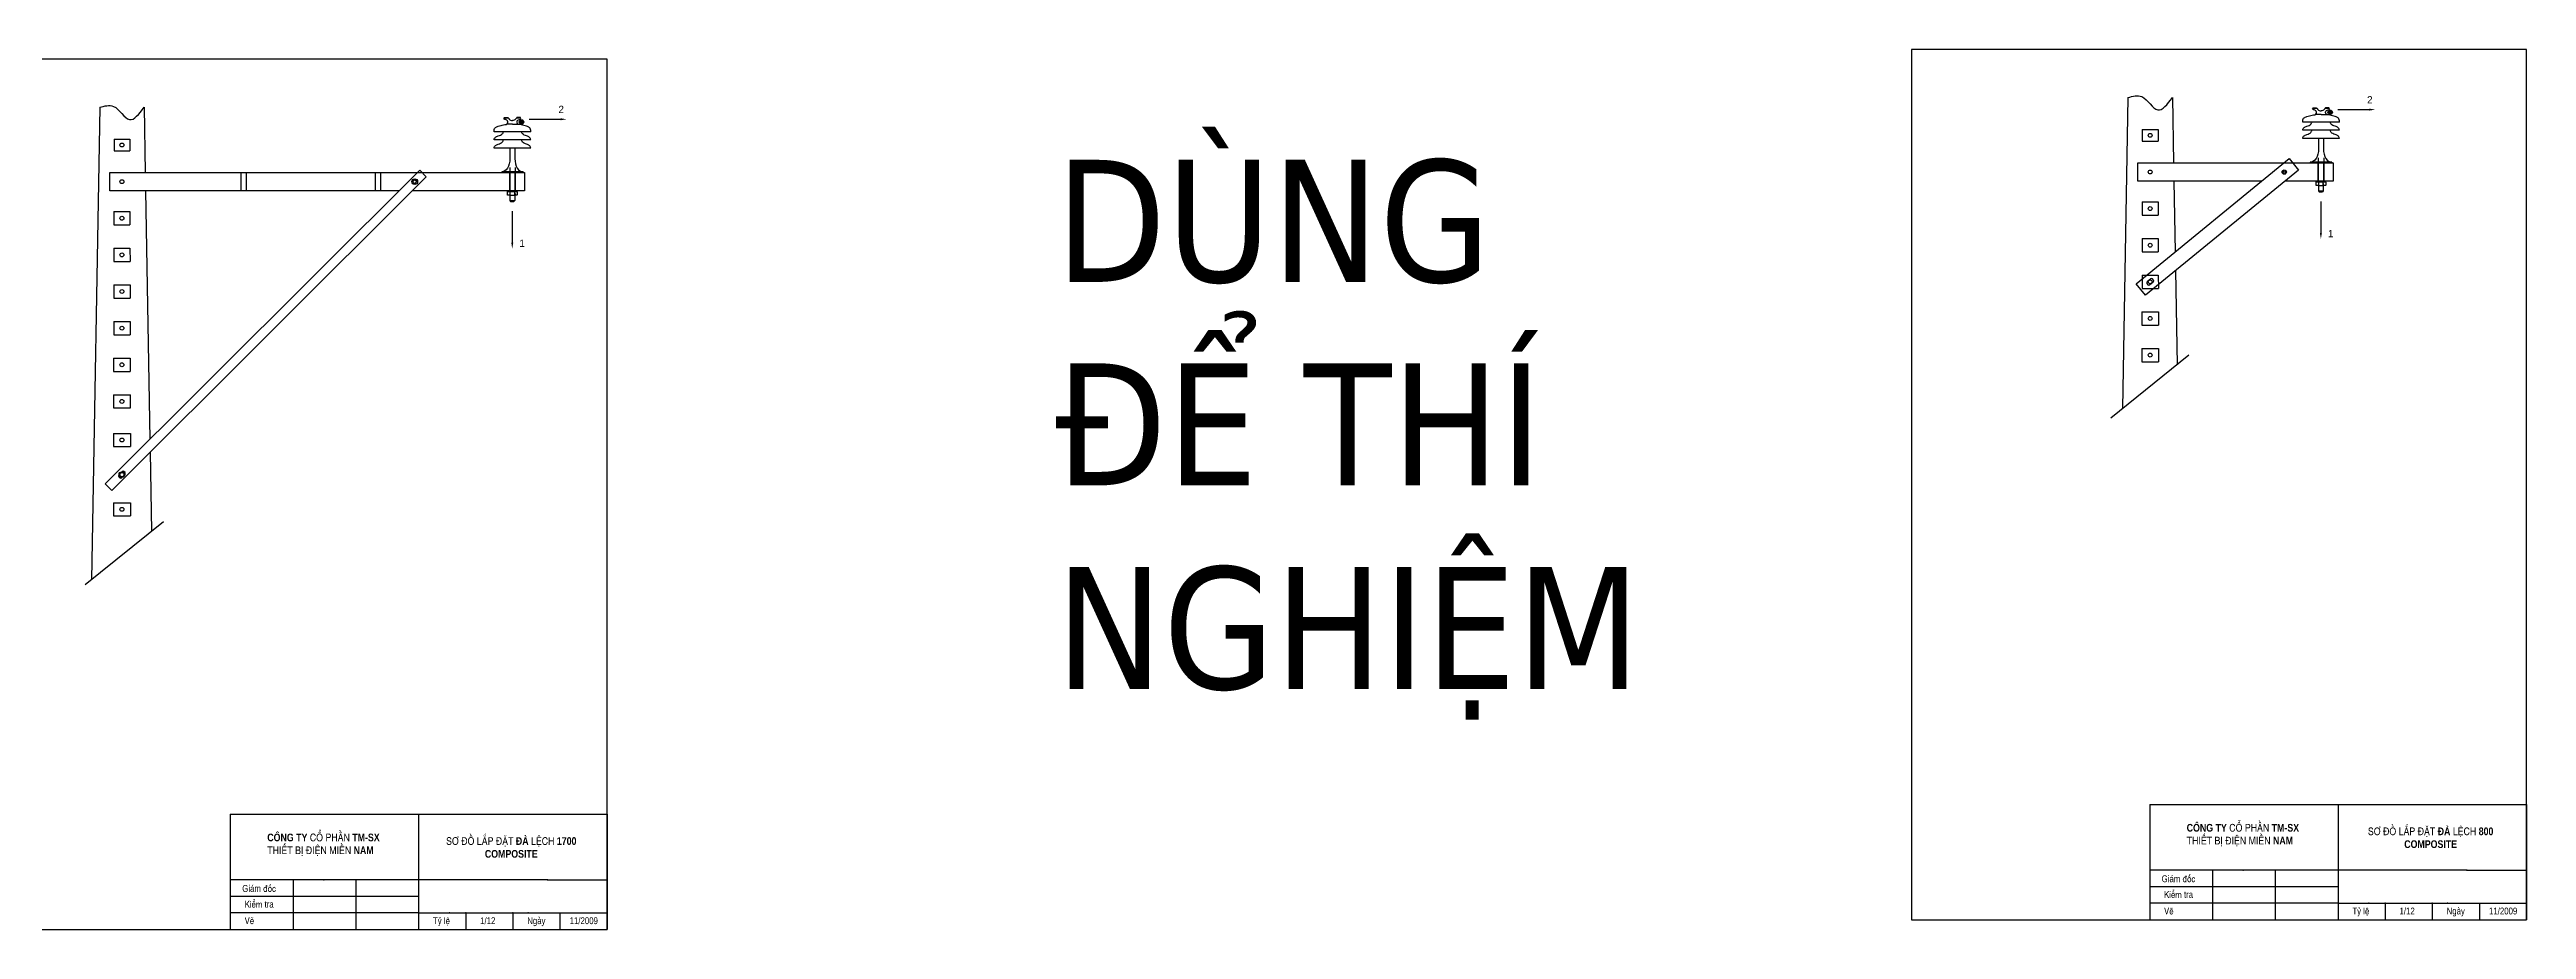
# Model space of a CAD drawing. Header units: millimetres. Extents: x -11779 to 14914, y -8990 to 11168.
# Drawn here: x 3827 to 13977, y 7565 to 11168 of the extents above; entities that cross this region are included whole.
import ezdxf

# ---------------------------------------------------------------- set-up
doc = ezdxf.new("R2010")
doc.units = ezdxf.units.MM
doc.header["$LTSCALE"] = 2
doc.linetypes.add('ACAD_ISO04W100', pattern=[30, 24, -3, 0, -3])
doc.linetypes.add('DASHDOTX2', pattern=[50.8, 25.4, -12.7, 0, -12.7])

msp = doc.modelspace()

# ---------------------------------------------------------------- hatches: boundary and pattern name
for color, points in [(7, [(5751.9, 10871.4, 1), (5770.4, 10871.4, 1)]), (7, [(13163.4, 10911.1, 1), (13181.9, 10911.1, 1)]), (256, [(5755.5, 10589.7), (5692.7, 10589.7), (5692.7, 10587.2), (5755.5, 10587.2)]), (256, [(13167, 10629.4), (13104.2, 10629.4), (13104.2, 10626.9), (13167, 10626.9)])]:
    msp.add_hatch(color=color).paths.add_polyline_path(points)

# ---------------------------------------------------------------- linework, layer by layer
for p, q in [((12344.4, 10971.3), (12322.2, 9697.7)), ((12526.3, 10971.3), (12531, 10704.4)), ((4032.9, 10931.6), (3999.2, 8996.9)), ((4214.8, 10931.6), (4219.5, 10664.7)), ((5690.6, 10888.9), (5706.2, 10888.9)), ((5741.8, 10888.9), (5757.5, 10888.9)), ((5792.7, 10882.6), (5921.5, 10882.6)), ((13102, 10928.6), (13117.7, 10928.6)), ((13153.3, 10928.6), (13168.9, 10928.6)), ((13204.1, 10922.3), (13333, 10922.3)), ((4091.7, 10801.3), (4091.7, 10753.2)), ((4091.7, 10801.3), (4156.1, 10801.3)), ((4156.1, 10801.3), (4156.1, 10753.2)), ((12403.1, 10840.9), (12403.1, 10792.9)), ((12403.1, 10840.9), (12467.6, 10840.9)), ((12403.1, 10792.9), (12467.6, 10792.9)), ((12467.6, 10840.9), (12467.6, 10792.9)), ((4091.7, 10753.2), (4156.1, 10753.2)), ((5371.2, 10647.5), (5344.4, 10674.4)), ((5680.1, 10667), (5680.1, 10664.7)), ((5680.1, 10664.7), (5767.9, 10664.7)), ((5767.9, 10667), (5767.9, 10664.7)), ((13091.6, 10706.6), (13091.6, 10704.4)), ((13091.6, 10704.4), (13179.4, 10704.4)), ((13179.4, 10706.6), (13179.4, 10704.4)), ((4220.8, 10589.7), (4238.6, 9571.9)), ((5713.4, 10580.3), (5713.4, 10573.8)), ((5715.4, 10571.8), (5731.4, 10571.8)), ((5733.4, 10580.3), (5733.4, 10573.8)), ((12532.3, 10629.4), (12537.3, 10339.1)), ((13124.9, 10620), (13124.9, 10613.4)), ((13124.9, 10589.1), (13144.9, 10589.1)), ((13124.9, 10589.1), (13127.9, 10586.1)), ((13126.9, 10611.4), (13142.9, 10611.4)), ((13144.9, 10589.1), (13141.9, 10586.1)), ((13144.9, 10620), (13144.9, 10613.4)), ((4091.2, 10504.3), (4091.1, 10450.2)), ((4091.2, 10504.3), (4156.6, 10504.3)), ((4156.6, 10504.3), (4156.7, 10450.2)), ((5713.4, 10549.4), (5733.4, 10549.4)), ((5713.4, 10549.4), (5716.4, 10546.4)), ((5723.4, 10506.2), (5723.4, 10377.4)), ((5733.4, 10549.4), (5730.4, 10546.4)), ((12402.6, 10543.9), (12402.5, 10489.9)), ((12402.5, 10489.9), (12468.2, 10489.9)), ((12402.6, 10543.9), (12468.1, 10543.9)), ((12468.1, 10543.9), (12468.2, 10489.9)), ((13134.9, 10545.9), (13134.9, 10417.1)), ((4090.9, 10354.3), (4090.7, 10300.2)), ((4090.9, 10354.3), (4156.9, 10354.3)), ((4091.1, 10450.2), (4156.7, 10450.2)), ((4156.9, 10354.3), (4157, 10300.2)), ((12402.3, 10393.9), (12402.2, 10339.9)), ((12402.3, 10393.9), (12468.4, 10393.9)), ((12468.4, 10393.9), (12468.5, 10339.9)), ((4090.7, 10300.2), (4157, 10300.2)), ((12402.2, 10339.9), (12468.5, 10339.9)), ((12538.7, 10262.7), (12545.4, 9877.5)), ((4090.5, 10204.3), (4090.4, 10150.2)), ((4090.4, 10150.2), (4157.4, 10150.2)), ((4090.5, 10204.3), (4157.2, 10204.3)), ((4157.2, 10204.3), (4157.4, 10150.2)), ((12402, 10243.9), (12401.9, 10189.9)), ((12401.9, 10189.9), (12468.8, 10189.9)), ((12402, 10243.9), (12468.7, 10243.9)), ((12468.7, 10243.9), (12468.8, 10189.9)), ((4090.2, 10054.3), (4090.1, 10000.2)), ((4090.2, 10054.3), (4157.6, 10054.3)), ((4157.6, 10054.3), (4157.7, 10000.2)), ((12401.7, 10093.9), (12401.6, 10039.9)), ((12401.7, 10093.9), (12469, 10093.9)), ((12469, 10093.9), (12469.1, 10039.9)), ((4090.1, 10000.2), (4157.7, 10000.2)), ((12401.6, 10039.9), (12469.1, 10039.9)), ((4089.9, 9904.3), (4089.8, 9850.2)), ((4089.8, 9850.2), (4158, 9850.2)), ((4089.9, 9904.3), (4157.9, 9904.3)), ((4157.9, 9904.3), (4158, 9850.2)), ((12401.4, 9943.9), (12401.3, 9889.9)), ((12401.3, 9889.9), (12469.4, 9889.9)), ((12401.4, 9943.9), (12469.3, 9943.9)), ((12469.3, 9943.9), (12469.4, 9889.9)), ((4088.7, 9754.3), (4159.1, 9754.3)), ((4089.6, 9754.3), (4089.5, 9700.2)), ((4158.2, 9754.3), (4158.3, 9700.2)), ((4088.7, 9700.2), (4159.1, 9700.2)), ((4089.3, 9596.3), (4089.2, 9542.2)), ((4089.2, 9542.2), (4158.6, 9542.2)), ((4089.3, 9596.3), (4158.5, 9596.3)), ((4158.5, 9596.3), (4158.6, 9542.2)), ((4239.5, 9519.1), (4245.2, 9195.1)), ((4088.7, 9312.3), (4088.7, 9258.2)), ((4088.7, 9312.3), (4159.1, 9312.3)), ((4088.7, 9258.2), (4159.1, 9258.2)), ((4159.1, 9312.3), (4159.1, 9258.2))]:
    msp.add_line(p, q)
at = {"linetype": 'ByBlock'}
for p, q in [((5714, 10764.7), (5714, 10721.3)), ((5734, 10764.7), (5734, 10721.3)), ((13125.5, 10804.4), (13125.5, 10760.9)), ((13145.5, 10804.4), (13145.5, 10760.9))]:
    msp.add_line(p, q, dxfattribs=at)
at = {"lineweight": -3}
for p, q in [((4055.6, 9389.4), (5344.4, 10674.4)), ((4073.9, 10664.7), (5773.9, 10664.7)), ((4073.9, 10589.7), (4073.9, 10664.7)), ((4612.9, 10589.7), (4612.9, 10664.7)), ((4634.9, 10589.7), (4634.9, 10664.7)), ((5162.4, 10589.7), (5162.4, 10664.7)), ((5184.4, 10589.7), (5184.4, 10664.7)), ((5712.9, 10589.7), (5712.9, 10664.7)), ((5734.9, 10589.7), (5734.9, 10664.7)), ((5773.9, 10664.7), (5773.9, 10589.7)), ((12377.7, 10208.5), (13004.6, 10721.4)), ((12385.3, 10629.4), (12385.3, 10704.4)), ((12385.3, 10704.4), (13185.3, 10704.4)), ((12385.3, 10629.4), (12385.3, 10704.4)), ((13042.6, 10674.9), (12415.6, 10162)), ((13004.6, 10721.4), (13042.6, 10674.9)), ((13124.3, 10704.4), (13124.3, 10629.4)), ((13124.3, 10629.4), (13124.3, 10704.4)), ((13146.3, 10704.4), (13146.3, 10629.4)), ((13146.3, 10629.4), (13146.3, 10704.4)), ((13185.3, 10704.4), (13185.3, 10629.4)), ((5259.5, 10589.7), (4073.9, 10589.7)), ((5371.2, 10647.5), (4082.4, 9362.5)), ((5773.9, 10589.7), (5313.3, 10589.7)), ((12892.1, 10629.4), (12385.3, 10629.4)), ((13185.3, 10629.4), (12986.9, 10629.4)), ((12415.6, 10162), (12377.7, 10208.5)), ((12421.8, 10209.8), (12425.7, 10205)), ((12437.6, 10229.1), (12423, 10217.1)), ((12433.1, 10204.7), (12447.7, 10216.7)), ((12448.9, 10224), (12445, 10228.8)), ((4136.7, 9435.5), (4132.3, 9439.8)), ((4055.6, 9389.4), (4082.4, 9362.5)), ((4111.1, 9418.7), (4115.4, 9414.3)), ((4124.9, 9439.4), (4111.5, 9426.1)), ((4122.8, 9414.8), (4136.2, 9428.1)), ((4567.9, 8036.9), (4567.9, 7564.5)), ((4567.9, 8036.9), (6112, 8036.9)), ((5339.9, 8036.9), (5339.9, 7564.5)), ((6112, 8036.9), (6112, 7564.5)), ((12433.3, 8076.6), (12433.3, 7604.2)), ((12433.3, 8076.6), (13977.3, 8076.6)), ((13205.3, 8076.6), (13205.3, 7604.2)), ((13977.3, 8076.6), (13977.3, 7604.2)), ((5339.9, 7767), (4567.9, 7767)), ((4825.3, 7767), (4825.3, 7564.5)), ((5082.6, 7767), (5082.6, 7564.5)), ((5867.6, 7767), (5339.9, 7767)), ((5867.6, 7767), (6112, 7767)), ((13205.3, 7806.7), (12433.3, 7806.7)), ((13205.3, 7739.2), (12433.3, 7739.2)), ((12690.6, 7806.7), (12690.6, 7604.2)), ((12947.9, 7806.7), (12947.9, 7604.2)), ((13732.9, 7806.7), (13205.3, 7806.7)), ((13732.9, 7806.7), (13977.3, 7806.7)), ((5339.9, 7699.5), (4567.9, 7699.5)), ((5339.9, 7632), (4567.9, 7632)), ((4820, 7632), (4820, 7632)), ((4820, 7632), (4820, 7632)), ((4820, 7632), (4820, 7632)), ((5339.9, 7632), (6112, 7632)), ((5532.9, 7632), (5532.9, 7564.5)), ((5725.9, 7632), (5725.9, 7564.5)), ((5918.9, 7632), (5918.9, 7564.5)), ((13205.3, 7671.7), (12433.3, 7671.7)), ((12685.4, 7671.7), (12685.4, 7671.7)), ((12685.4, 7671.7), (12685.4, 7671.7)), ((12685.4, 7671.7), (12685.4, 7671.7)), ((13205.3, 7671.7), (13977.3, 7671.7)), ((13398.3, 7671.7), (13398.3, 7604.2)), ((13591.3, 7671.7), (13591.3, 7604.2)), ((13784.3, 7671.7), (13784.3, 7604.2))]:
    msp.add_line(p, q, dxfattribs=at)
at = {"color": 140, "linetype": 'ACAD_ISO04W100', "ltscale": 2}
for p, q in [((5712.9, 10684.7), (5712.9, 10574.7)), ((5734.9, 10684.7), (5734.9, 10574.7)), ((13124.3, 10724.4), (13124.3, 10614.4)), ((13146.3, 10724.4), (13146.3, 10614.4))]:
    msp.add_line(p, q, dxfattribs=at)
at = {"linetype": 'DASHDOTX2'}
for p, q in [((13127.9, 10586.1), (13141.9, 10586.1)), ((5716.4, 10546.4), (5730.4, 10546.4))]:
    msp.add_line(p, q, dxfattribs=at)
at = {"color": 0, "ltscale": 2}
for p, q in [((12594.3, 9916.9), (12273.5, 9658.6)), ((4294, 9234.4), (3973.3, 8976.1))]:
    msp.add_line(p, q, dxfattribs=at)
at = {"lineweight": -3}
for points in [[(13977.3, 7604.2), (13977.3, 11168.2), (11457.3, 11168.2), (11457.3, 7604.2), (13977.3, 7604.2)], [(6112, 7564.5), (6112, 11128.5), (3592, 11128.5), (3592, 7564.5), (6112, 7564.5)]]:
    msp.add_lwpolyline(points, close=True, dxfattribs=at)
for points in [[(5649, 10831.8), (5648.8, 10836.3, -0.1488746), (5651, 10844.7, -0.0668566), (5654.8, 10849, -0.0637102), (5659.4, 10852, -0.0446771), (5665.9, 10854.4, -0.0320023), (5677.4, 10857.7, -0.0137401), (5698.4, 10861.9, 0.2910931), (5704.9, 10867.9, 0.1307465), (5705.1, 10870.8, -0.0932832), (5705.1, 10872.4, -0.7534029)], [(5705.1, 10872.4, 0.3374237), (5695.3, 10881.3, -0.2110574), (5690.6, 10883.8, -0.3401348), (5690.6, 10888.9, -0.2462639), (5692.4, 10889.8), (5695.4, 10889.8)], [(5695.4, 10889.8), (5703.7, 10889.8, -0.0658396), (5704.9, 10889.6, -0.0877727), (5706, 10889.1, -0.0582746), (5707.2, 10888, -0.0181646), (5708.4, 10886.5, -0.0377496), (5709.3, 10885.2, 0.0476109), (5711, 10883, 0.2310948), (5724, 10877.5, 0.2310948)], [(5724.1, 10863.1), (5704.3, 10863.1, 0.0331509), (5702.3, 10862.9, 0.0162407), (5700.9, 10862.7, 0.0916518), (5700.3, 10862.5, -0.0498847), (5699.9, 10862.3, -0.6469583)], [(5752.7, 10889.8), (5744.4, 10889.8, 0.0658396), (5743.1, 10889.6, 0.0877727), (5742.1, 10889.1, 0.0582746), (5740.8, 10888, 0.0181646), (5739.6, 10886.5, 0.0377496), (5738.8, 10885.2, -0.0476109), (5737, 10883, -0.2310948), (5724, 10877.5, -0.2310948)], [(5724, 10863.1), (5743.8, 10863.1, -0.0331509), (5745.8, 10862.9, -0.0162407), (5747.2, 10862.7, -0.0916518), (5747.7, 10862.5, 0.0498847), (5748.1, 10862.3, 0.6469583)], [(5799, 10831.8), (5799.2, 10836.3, 0.1488746), (5797.1, 10844.7, 0.0668566), (5793.2, 10849, 0.0637102), (5788.6, 10852, 0.0446771), (5782.1, 10854.4, 0.0320023), (5770.7, 10857.7, 0.0137401), (5749.6, 10861.9, -0.2910931), (5743.1, 10867.9, -0.1307465), (5742.9, 10870.8, 0.0932832), (5742.9, 10872.4, 0.7534029)], [(5742.9, 10872.4, -0.3374237), (5752.8, 10881.3, 0.2110574), (5757.5, 10883.8, 0.3401348), (5757.5, 10888.9, 0.2462639), (5755.6, 10889.8), (5752.7, 10889.8)], [(13060.5, 10871.5), (13060.3, 10875.9, -0.1488746), (13062.4, 10884.4, -0.0668566), (13066.3, 10888.7, -0.0637102), (13070.9, 10891.6, -0.0446771), (13077.4, 10894.1, -0.0320023), (13088.8, 10897.4, -0.0137401), (13109.9, 10901.5, 0.2910931), (13116.4, 10907.6, 0.1307465), (13116.6, 10910.4, -0.0932832), (13116.6, 10912, -0.7534029)], [(13060.5, 10837.9), (13060.7, 10839.6, -0.1223814), (13062.4, 10844.3, -0.0668566), (13066.3, 10848.6, -0.0637102), (13070.9, 10851.6, -0.0446771), (13077.4, 10854.1, 0.0443683), (13087.3, 10857.8, 0.0794604), (13093.6, 10862.2, 0.1183485), (13097, 10867.5, 0.1307465), (13097.3, 10870.4, -0.0625051), (13097.2, 10871.5, -0.0625051)], [(13116.6, 10912, 0.3374237), (13106.7, 10921, -0.2110574), (13102, 10923.5, -0.3401348), (13102, 10928.6, -0.2462639), (13103.9, 10929.4), (13106.8, 10929.4)], [(13106.8, 10929.4), (13115.1, 10929.4, -0.0658396), (13116.4, 10929.3, -0.0877727), (13117.4, 10928.8, -0.0582746), (13118.7, 10927.7, -0.0181646), (13119.9, 10926.2, -0.0377496), (13120.7, 10924.9, 0.0476109), (13122.5, 10922.7, 0.2310948), (13135.5, 10917.2, 0.2310948)], [(13135.5, 10902.7), (13115.7, 10902.7, 0.0331509), (13113.7, 10902.6, 0.0162407), (13112.3, 10902.4, 0.0916518), (13111.8, 10902.1, -0.0498847), (13111.4, 10901.9, -0.6469583)], [(13135.4, 10902.7), (13155.2, 10902.7, -0.0331509), (13157.2, 10902.6, -0.0162407), (13158.6, 10902.4, -0.0916518), (13159.2, 10902.1, 0.0498847), (13159.6, 10901.9, 0.6469583)], [(13164.1, 10929.4), (13155.8, 10929.4, 0.0658396), (13154.6, 10929.3, 0.0877727), (13153.5, 10928.8, 0.0582746), (13152.3, 10927.7, 0.0181646), (13151.1, 10926.2, 0.0377496), (13150.2, 10924.9, -0.0476109), (13148.5, 10922.7, -0.2310948), (13135.5, 10917.2, -0.2310948)], [(13210.5, 10871.5), (13210.7, 10875.9, 0.1488746), (13208.5, 10884.4, 0.0668566), (13204.7, 10888.7, 0.0637102), (13200.1, 10891.6, 0.0446771), (13193.6, 10894.1, 0.0320023), (13182.1, 10897.4, 0.0137401), (13161.1, 10901.5, -0.2910931), (13154.6, 10907.6, -0.1307465), (13154.4, 10910.4, 0.0932832), (13154.4, 10912, 0.7534029)], [(13154.4, 10912, -0.3374237), (13164.2, 10921, 0.2110574), (13168.9, 10923.5, 0.3401348), (13168.9, 10928.6, 0.2462639), (13167.1, 10929.4), (13164.1, 10929.4)], [(13210.5, 10837.9), (13210.3, 10839.6, 0.1223814), (13208.5, 10844.3, 0.0668566), (13204.7, 10848.6, 0.0637102), (13200.1, 10851.6, 0.0446771), (13193.6, 10854.1, -0.0443683), (13183.6, 10857.8, -0.0794604), (13177.3, 10862.2, -0.1183485), (13173.9, 10867.5, -0.1307465), (13173.7, 10870.4, 0.0625051), (13173.8, 10871.5, 0.0625051)], [(5649, 10798.3), (5649.2, 10799.9, -0.1223814), (5651, 10804.7, -0.0668566), (5654.8, 10808.9, -0.0637102), (5659.4, 10811.9, -0.0446771), (5665.9, 10814.4, 0.0443683), (5675.9, 10818.1, 0.0794604), (5682.2, 10822.5, 0.1183485), (5685.6, 10827.8, 0.1307465), (5685.8, 10830.7, -0.0625051), (5685.7, 10831.8, -0.0625051)], [(5649, 10764.7), (5649.2, 10766.4, -0.1223814), (5651, 10771.1, -0.0668566), (5654.8, 10775.4, -0.0637102), (5659.4, 10778.4, -0.0446771), (5665.9, 10780.9, 0.0443683), (5675.9, 10784.6, 0.0794604), (5682.2, 10789, 0.1183485), (5685.6, 10794.3, 0.1307465), (5685.8, 10797.2, -0.0625051), (5685.7, 10798.3, -0.0625051)], [(5799, 10798.3), (5798.8, 10799.9, 0.1223814), (5797.1, 10804.7, 0.0668566), (5793.2, 10808.9, 0.0637102), (5788.6, 10811.9, 0.0446771), (5782.1, 10814.4, -0.0443683), (5772.2, 10818.1, -0.0794604), (5765.9, 10822.5, -0.1183485), (5762.4, 10827.8, -0.1307465), (5762.2, 10830.7, 0.0625051), (5762.3, 10831.8, 0.0625051)], [(5799, 10764.7), (5798.8, 10766.4, 0.1223814), (5797.1, 10771.1, 0.0668566), (5793.2, 10775.4, 0.0637102), (5788.6, 10778.4, 0.0446771), (5782.1, 10780.9, -0.0443683), (5772.2, 10784.6, -0.0794604), (5765.9, 10789, -0.1183485), (5762.4, 10794.3, -0.1307465), (5762.2, 10797.2, 0.0625051), (5762.3, 10798.3, 0.0625051)], [(13060.5, 10804.4), (13060.7, 10806, -0.1223814), (13062.4, 10810.8, -0.0668566), (13066.3, 10815.1, -0.0637102), (13070.9, 10818.1, -0.0446771), (13077.4, 10820.5, 0.0443683), (13087.3, 10824.3, 0.0794604), (13093.6, 10828.6, 0.1183485), (13097, 10834, 0.1307465), (13097.3, 10836.9, -0.0625051), (13097.2, 10837.9, -0.0625051)], [(13210.5, 10804.4), (13210.3, 10806, 0.1223814), (13208.5, 10810.8, 0.0668566), (13204.7, 10815.1, 0.0637102), (13200.1, 10818.1, 0.0446771), (13193.6, 10820.5, -0.0443683), (13183.6, 10824.3, -0.0794604), (13177.3, 10828.6, -0.1183485), (13173.9, 10834, -0.1307465), (13173.7, 10836.9, 0.0625051), (13173.8, 10837.9, 0.0625051)], [(5713.4, 10586.8), (5713.4, 10573.8, -0.4142136), (5711.4, 10571.8), (5705.4, 10571.8, -0.4142136), (5703.4, 10573.8), (5703.4, 10584.8, -0.4142136), (5705.4, 10586.8), (5741.4, 10586.8, -0.4142136), (5743.4, 10584.8), (5743.4, 10573.8, -0.4142136), (5741.4, 10571.8), (5735.4, 10571.8, -0.4142136), (5733.4, 10573.8), (5733.4, 10586.8)], [(13124.9, 10626.5), (13124.9, 10613.4, -0.4142136), (13122.9, 10611.4), (13116.9, 10611.4, -0.4142136), (13114.9, 10613.4), (13114.9, 10624.5, -0.4142136), (13116.9, 10626.5), (13152.9, 10626.5, -0.4142136), (13154.9, 10624.5), (13154.9, 10613.4, -0.4142136), (13152.9, 10611.4), (13146.9, 10611.4, -0.4142136), (13144.9, 10613.4), (13144.9, 10626.5)]]:
    msp.add_lwpolyline(points, format="xyb")
for points in [[(13210.5, 10871.5), (13060.5, 10871.5)], [(5799, 10831.8), (5649, 10831.8)], [(5799, 10798.3), (5649, 10798.3)], [(5799, 10764.7), (5649, 10764.7)], [(13210.5, 10837.9), (13060.5, 10837.9)], [(13210.5, 10804.4), (13060.5, 10804.4)], [(5767.9, 10667), (5680.1, 10667)], [(13179.4, 10706.6), (13091.6, 10706.6)], [(5713.4, 10573.8), (5713.4, 10549.4)], [(5733.4, 10573.8), (5733.4, 10549.4)], [(13124.9, 10613.4), (13124.9, 10589.1)], [(13144.9, 10613.4), (13144.9, 10589.1)]]:
    msp.add_lwpolyline(points)
for centre, radius in [((5761.2, 10871.4), 9.27), ((13172.6, 10911.1), 9.27), ((12984.9, 10666.5), 8.87)]:
    msp.add_circle(centre, radius)
for centre, radius in [((4123.9, 10777.2), 8), ((12435.3, 10816.9), 8), ((12435.3, 10666.9), 8), ((12435.3, 10666.9), 8), ((12984.9, 10666.5), 4.73), ((4123.9, 10627.2), 8), ((5323.9, 10627.2), 11.7), ((5323.9, 10627.2), 7), ((4123.9, 10477.2), 8), ((12435.3, 10516.9), 8), ((12435.3, 10366.9), 8), ((4123.9, 10327.2), 8), ((4123.9, 10177.2), 8), ((12435.3, 10216.9), 8), ((12435.3, 10066.9), 8), ((4123.9, 10027.2), 8), ((4123.9, 9877.2), 8), ((12435.3, 9916.9), 8), ((4123.9, 9727.2), 8), ((4123.9, 9569.2), 8), ((4123.9, 9427.2), 11.7), ((4123.9, 9427.2), 8.42), ((4123.9, 9285.2), 8)]:
    msp.add_circle(centre, radius, dxfattribs=at)
for centre, start, end in [((5715.4, 10573.8), 180, 270), ((5731.4, 10573.8), 270, 0), ((13126.9, 10613.4), 180, 270), ((13142.9, 10613.4), 270, 0)]:
    msp.add_arc(centre, 2, start, end)
for centre, start, end in [((12426.6, 10212.8), 128.58859, 211.81978), ((12429.6, 10209.2), 226.75903, 309.99022), ((12441.1, 10224.6), 46.75903, 129.99022), ((12444.1, 10221), 308.58859, 31.81978), ((4128.9, 9435.4), 52.31604, 135.54723), ((4115.6, 9422.1), 134.14559, 217.37678), ((4118.9, 9418.8), 232.31604, 315.54723), ((4132.1, 9432.1), 314.14559, 37.37678)]:
    msp.add_arc(centre, 5.68, start, end, dxfattribs=at)
at = {"extrusion": (0, 0, -1)}
for centre in [(13091.6, 10760.9), (5680.1, 10721.3)]:
    msp.add_ellipse(centre, major_axis=(0, 54.3), ratio=0.6241443, start_param=1.5707963, end_param=3.1415927, dxfattribs=at)
for centre in [(13179.4, 10760.9), (5767.9, 10721.3)]:
    msp.add_ellipse(centre, major_axis=(0, 54.3), ratio=0.6241443, start_param=1.5707963, end_param=3.1415927)
for points in [[(12344.4, 10971.3), (12400.7, 10975.3), (12466.3, 10920.7), (12526.3, 10971.3)], [(4032.9, 10931.6), (4089.3, 10935.6), (4154.8, 10881.1), (4214.8, 10931.6)]]:
    msp.add_spline(points, degree=3)
at = {"lineweight": -3}
for p in [(4825.3, 7767), (4951, 7767), (5082.6, 7767), (5867.6, 7767), (12690.6, 7806.7), (12816.3, 7806.7), (12947.9, 7806.7), (13732.9, 7806.7), (5466, 7632), (5532.9, 7632), (5725.9, 7632), (5789, 7632), (13331.3, 7671.7), (13398.3, 7671.7), (13591.3, 7671.7), (13654.3, 7671.7)]:
    msp.add_point(p, dxfattribs=at)
for points in [[(5921.5, 10886.8), (5921.5, 10878.5), (5946.5, 10882.6)], [(13333, 10926.5), (13333, 10918.1), (13358, 10922.3)], [(5727.6, 10377.4), (5719.3, 10377.4), (5723.4, 10352.4)], [(13139.1, 10417.1), (13130.7, 10417.1), (13134.9, 10392.1)]]:
    msp.add_solid(points)

# ---------------------------------------------------------------- texts
at = {"char_height": 30, "attachment_point": 5}
for s, insert in [('\\A1;2', (13335.4, 10962.7)), ('\\A1;2', (5923.9, 10923)), ('\\A1;1', (5763.8, 10375)), ('\\A1;1', (13175.3, 10414.7))]:
    msp.add_mtext(s, dxfattribs=dict(at, insert=insert))
at = {"color": 140, "ltscale": 2, "insert": (7949.3, 10716.6), "char_height": 500, "width": 2459.995, "attachment_point": 1}
msp.add_mtext('{\\fTahoma|b0|i0|c0|p34;DÙNG ĐỂ THÍ NGHIỆM}', dxfattribs=at)
at = {"lineweight": -3}
for s, insert, char_height, width, attachment_point in [('{\\fVNI-Helve-Condense|b1|i0|c0|p2;COÂNG TY COÅ PHAÀN TM-SX\\PTHIEÁT BÒ ÑIEÄN MIEÀN NAM}', (4719.6, 7957), 31.5, 1608.854, 1), ('{\\fVNI-Helve-Condense|b1|i0|c0|p2;SÔ ÑOÀ LAÉP ÑAËT ÑAØ LEÄCH 1700\\PCOMPOSITE  }', (5719.4, 7900.1), 31.5, 1608.854, 5), ('{\\fVNI-Helve-Condense|b1|i0|c0|p2;COÂNG TY COÅ PHAÀN TM-SX\\PTHIEÁT BÒ ÑIEÄN MIEÀN NAM}', (12585, 7996.6), 31.5, 1608.854, 1), ('{\\fVNI-Helve-Condense|b1|i0|c0|p2;SÔ ÑOÀ LAÉP ÑAËT ÑAØ LEÄCH 800\\PCOMPOSITE  }', (13584.7, 7939.8), 31.5, 1608.854, 5), ('{\\fVNI-Helve-Condense|b0|i0|c0|p2;Giaùm ñoác}', (4617, 7746.2), 28, 398.11, 1), ('{\\fVNI-Helve-Condense|b0|i0|c0|p2;Giaùm ñoác}', (12482.3, 7785.9), 28, 398.11, 1), ('{\\fVNI-Helve-Condense|b0|i0|c0|p2;Kieåm tra}', (12492.1, 7721.5), 28, 261.139, 1), ('{\\fVNI-Helve-Condense|b0|i0|c0|p2;Veõ}', (4626.7, 7614.3), 28, 261.139, 1), ('{\\fVNI-Helve-Condense|b0|i0|c0|p2;Kieåm tra}', (4626.7, 7681.8), 28, 261.139, 1), ('{\\fVNI-Helve-Condense|b0|i0|c0|p2;Tyû leä}', (5398.7, 7614.3), 28, 261.139, 1), ('{\\fVNI-Helve-Condense|b0|i0|c0|p2;1/12}', (5591.7, 7614.3), 28, 261.139, 1), ('{\\fVNI-Helve-Condense|b0|i0|c0|p2;Ngaøy}', (5784.7, 7614.3), 28, 261.139, 1), ('{\\fVNI-Helve-Condense|b0|i0|c0|p2;11/2009}', (5958.5, 7614.3), 28, 261.139, 1), ('{\\fVNI-Helve-Condense|b0|i0|c0|p2;Veõ}', (12492.1, 7654), 28, 261.139, 1), ('{\\fVNI-Helve-Condense|b0|i0|c0|p2;Tyû leä}', (13264.1, 7654), 28, 261.139, 1), ('{\\fVNI-Helve-Condense|b0|i0|c0|p2;1/12}', (13457.1, 7654), 28, 261.139, 1), ('{\\fVNI-Helve-Condense|b0|i0|c0|p2;Ngaøy}', (13650.1, 7654), 28, 261.139, 1), ('{\\fVNI-Helve-Condense|b0|i0|c0|p2;11/2009}', (13823.8, 7654), 28, 261.139, 1)]:
    msp.add_mtext(s, dxfattribs=dict(at, insert=insert, char_height=char_height, width=width, attachment_point=attachment_point))

doc.saveas('drawing.dxf')
